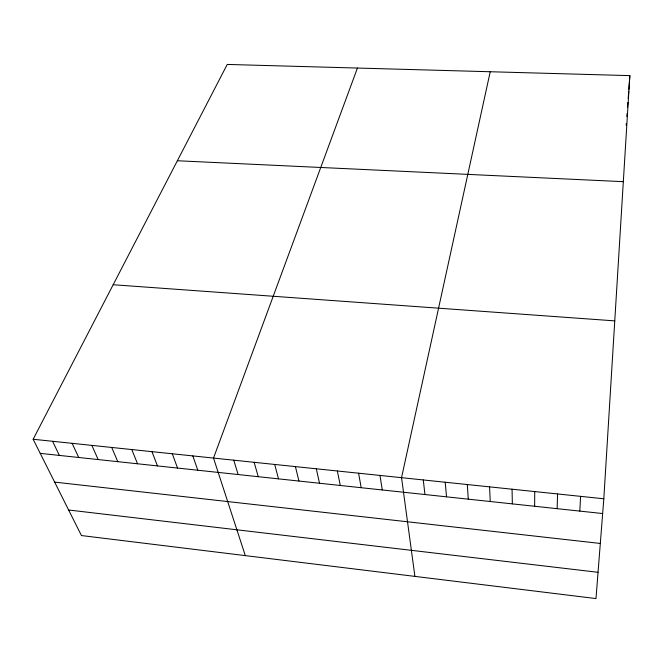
<?xml version="1.0" encoding="UTF-8"?>
<svg xmlns="http://www.w3.org/2000/svg" width="663" height="663" viewBox="0 0 663 663"><rect width="100%" height="100%" fill="white"/><g stroke="black" fill="none" stroke-linecap="round" stroke-linejoin="round"><path stroke-width="0.99" d="M534.651 506.267L534.718 491.573M557.135 508.67L557.558 493.952M579.802 511.098L580.597 496.355M603.819 498.775L629.85 75.623L227.243 64.435L33.15 439.262L81.441 535.547L595.987 598.565L603.819 498.775L33.15 439.262M626.203 125.44L626.353 123.434M626.858 116.456L627.082 113.489M627.513 107.505L627.886 102.483M628.184 98.431L628.706 91.295M628.847 89.298L629.85 75.623M490.222 71.745L401.546 477.683L414.905 576.387M357.432 68.057L213.511 458.067L245.302 555.619M177.369 160.753L623.328 181.67M113.166 284.734L614.767 320.875M40.228 453.368L602.667 513.543M54.639 482.109L600.313 543.453M68.629 509.996L598.051 572.302M52.568 441.285L59.388 455.423M72.134 443.323L78.706 457.487M91.85 445.379L98.165 459.567M111.724 447.459L117.782 461.663M131.763 449.547L137.548 463.785M151.951 451.652L157.471 465.915M172.305 453.774L177.543 468.061M192.825 455.912L197.781 470.224M233.749 460.18L238.141 474.542M254.144 462.31L258.247 476.697M274.697 464.448L278.518 478.86M295.425 466.611L298.938 481.048M316.309 468.791L319.525 483.252M337.359 470.987L340.276 485.465M358.584 473.2L361.186 487.703M379.974 475.429L382.269 489.965M423.284 479.946L424.933 494.523M445.205 482.233L446.522 496.836M467.307 484.537L468.285 499.164M489.592 486.866L490.23 501.51M512.06 489.211L512.35 503.88"/></g></svg>
